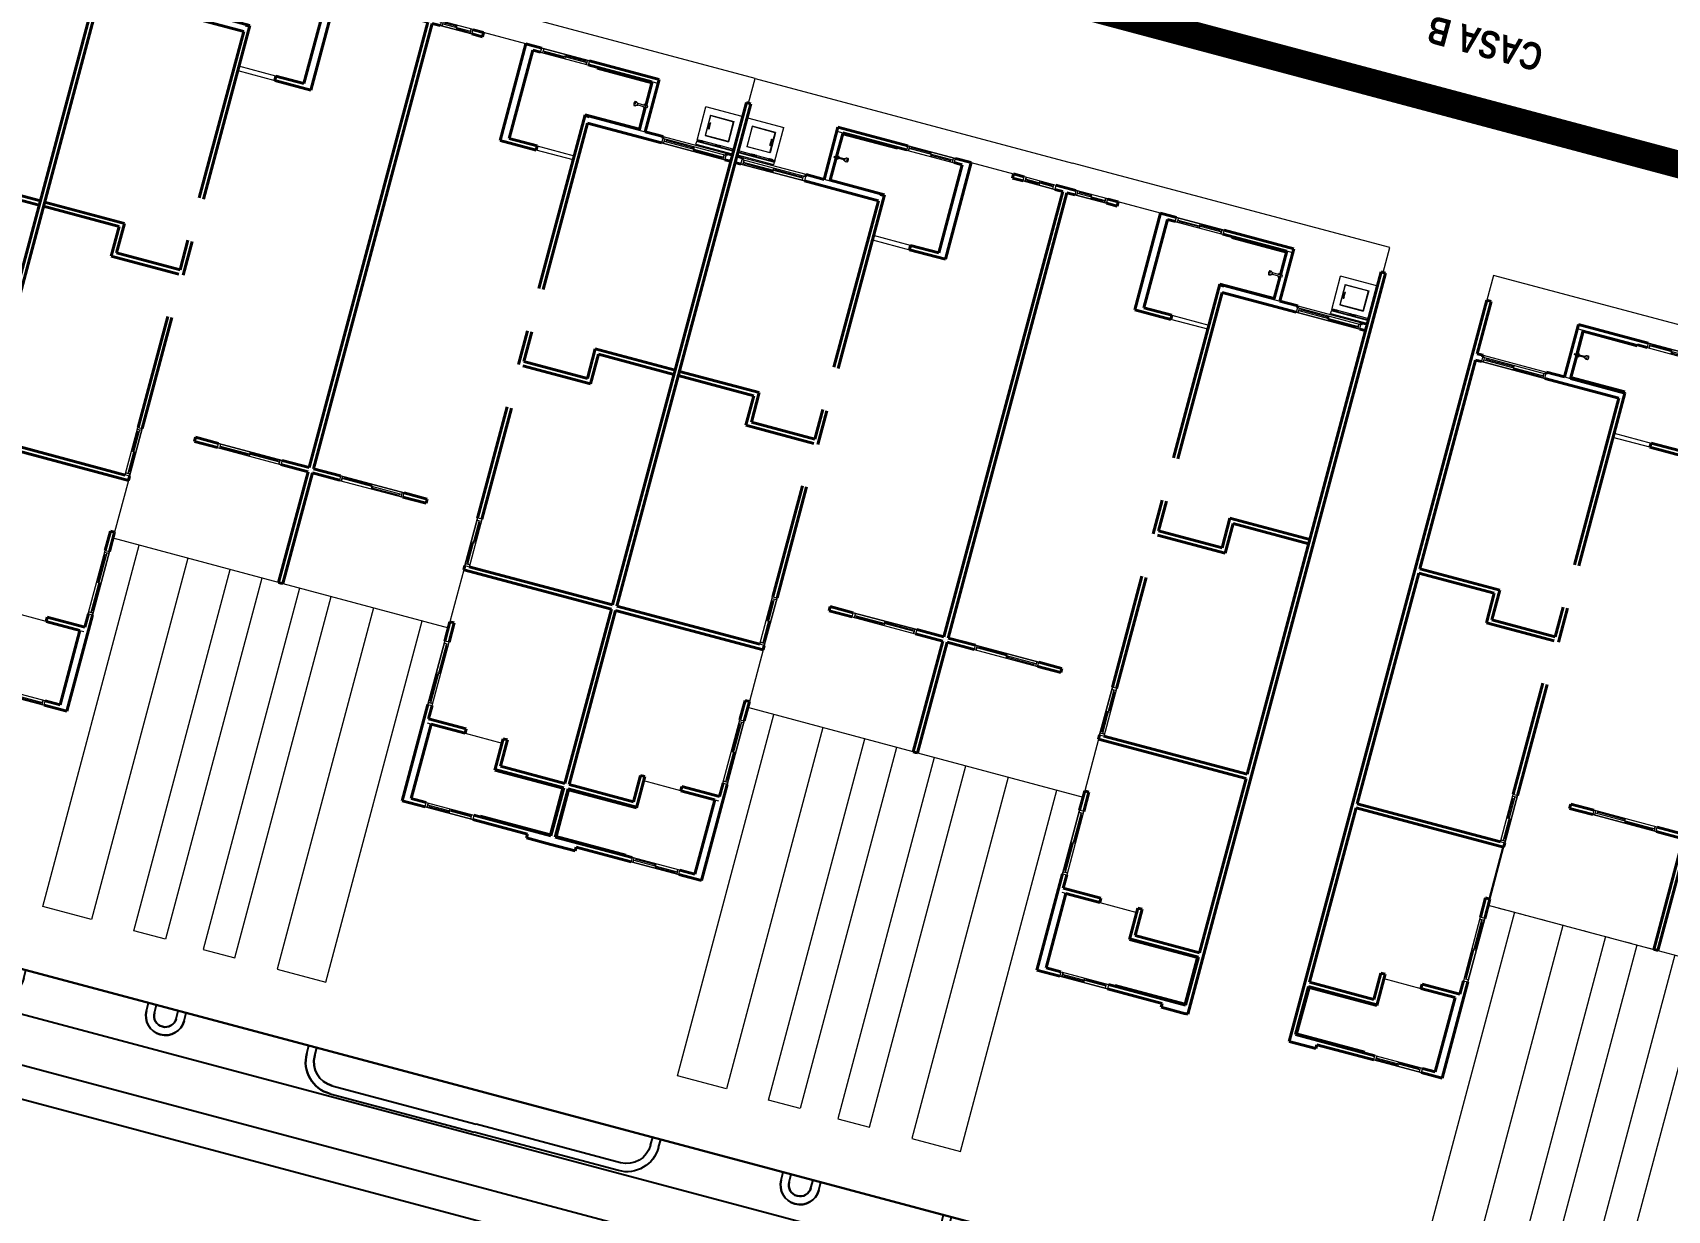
# Model space of a CAD drawing. Header units: metres. Extents: x 689715 to 690980, y 1005284 to 1006835.
# Drawn here: x 690683.74 to 690713.6, y 1005458.77 to 1005480.28 of the extents above; entities that cross this region are included whole.
import ezdxf

# ---------------------------------------------------------------- set-up
doc = ezdxf.new("R2010")
doc.units = ezdxf.units.M
doc.linetypes.add('Dash', pattern=[0.006, 0.003, -0.003])
for name, color, linetype in [('0_HUELLA MAYA 3R', 7, 'Continuous'), ('0_Rampa Lotes', 8, 'Continuous'), ('A-BLDG', 7, 'Continuous'), ('C-CALLE-ACERA', 8, 'Continuous'), ('C-LOTE-LINEA', 230, 'Continuous'), ('POLIGONO EFECTIVO FIII', 6, 'Continuous')]:
    doc.layers.add(name, color=color, linetype=linetype)
for name, color, linetype, lineweight in [('A-AREA', 250, 'Dash', 9), ('A-FLOR', 250, 'Continuous', 9), ('A-GLAZ', 151, 'Continuous', 9), ('A-WALL', 250, 'Continuous', 9), ('G-ANNO-TEXT', 2, 'Continuous', 9), ('G-IMPT', 8, 'Continuous', 9), ('P-PIPE', 250, 'Continuous', 9), ('P-SANR-FIXT', 250, 'Continuous', 9), ('Q-SPCQ', 91, 'Continuous', 9)]:
    doc.layers.add(name, color=color, linetype=linetype, lineweight=lineweight)
doc.styles.add('Arial_B', font='', dxfattribs={"width": 0.8, "height": 0.5})
doc.styles.get('Arial_B').set_extended_font_data('Arial', bold=True)

# ---------------------------------------------------------------- blocks, each defined once
blk = doc.blocks.new('FRESNO B')
at = {"layer": 'G-ANNO-TEXT', "color": 141, "insert": (4.063, 19.029), "char_height": 0.5, "width": 2.64557, "attachment_point": 1, "style": 'Arial_B'}
blk.add_mtext('CASA B', dxfattribs=at)
blk = doc.blocks.new('Shower_System-Symmons-Dia-Shower-Tub_Spout - DUCHA-743155-NIVEL 000')
at = {"layer": 'P-PIPE'}
for p, q in [((10.057, 11.284), (10.031, 11.284)), ((10.031, 11.208), (10.057, 11.208)), ((10.063, 11.278), (10.057, 11.284)), ((10.057, 11.208), (10.063, 11.215)), ((10.07, 11.266), (10.063, 11.278)), ((10.063, 11.215), (10.07, 11.227)), ((10.085, 11.266), (10.07, 11.266)), ((10.07, 11.227), (10.085, 11.227)), ((10.085, 11.259), (10.091, 11.259)), ((10.085, 11.234), (10.091, 11.234)), ((10.241, 11.259), (10.091, 11.259)), ((10.091, 11.234), (10.241, 11.234)), ((10.246, 11.278), (10.241, 11.261)), ((10.241, 11.261), (10.241, 11.259)), ((10.241, 11.234), (10.241, 11.259)), ((10.241, 11.234), (10.241, 11.232)), ((10.241, 11.232), (10.246, 11.215)), ((10.246, 11.215), (10.246, 11.278)), ((10.25, 11.278), (10.246, 11.278)), ((10.246, 11.215), (10.25, 11.215)), ((10.25, 11.259), (10.25, 11.278)), ((10.275, 11.259), (10.25, 11.259)), ((10.25, 11.234), (10.275, 11.234)), ((10.25, 11.215), (10.25, 11.234)), ((10.275, 11.234), (10.275, 11.259))]:
    blk.add_line(p, q, dxfattribs=at)
for centre, major_axis, ratio, start_param, end_param in [((10.057, 11.246), (0, 0.038), 0.494548, 0, 3.141593), ((10.085, 11.246), (0, 0.0191), 0.424754, 5.442117, 10.265847), ((10.085, 11.246), (0, 0.0127), 0.424754, 0, 3.141593)]:
    blk.add_ellipse(centre, major_axis=major_axis, ratio=ratio, start_param=start_param, end_param=end_param, dxfattribs=at)
blk.add_open_spline([(10.031, 11.284), (10.029, 11.284), (10.025, 11.282), (10.02, 11.274), (10.017, 11.262), (10.015, 11.25), (10.016, 11.237), (10.018, 11.225), (10.021, 11.218), (10.024, 11.213), (10.026, 11.21), (10.029, 11.209), (10.03, 11.208), (10.031, 11.208)], degree=3, knots=[-1, -1, -1, -1, -0.868421, -0.736842, -0.631579, -0.526316, -0.421053, -0.315789, -0.210526, -0.157895, -0.105263, -0.052632, 0, 0, 0, 0], dxfattribs=at)
for points in [[(10.091, 11.259), (10.09, 11.261), (10.089, 11.263), (10.087, 11.265), (10.086, 11.266), (10.085, 11.266)], [(10.085, 11.227), (10.086, 11.227), (10.087, 11.228), (10.089, 11.23), (10.09, 11.232), (10.091, 11.234)]]:
    blk.add_open_spline(points, degree=3, dxfattribs=at)
at = {"layer": 'P-SANR-FIXT'}
for p, q in [((10.199, 11.278), (10.199, 11.259)), ((10.235, 11.278), (10.199, 11.278)), ((10.199, 11.234), (10.199, 11.215)), ((10.199, 11.215), (10.235, 11.215)), ((10.244, 11.269), (10.244, 11.278)), ((10.244, 11.215), (10.244, 11.224))]:
    blk.add_line(p, q, dxfattribs=at)
blk = doc.blocks.new('Washer_320 - 11ZWSH05_dwg-1011216-NIVEL 000')
at = {"layer": 'G-IMPT'}
for p, q in [((0, 0.686), (0, 0)), ((0, 0.686), (0.051, 0.686)), ((0.049, 0.686), (0.051, 0.686)), ((0.076, 0.686), (0.051, 0.686)), ((0.051, 0), (0.051, 0.686)), ((0.051, 0), (0.051, 0.686)), ((0.056, 0.013), (0.056, 0.673)), ((0.056, 0.013), (0.056, 0.673)), ((0.063, 0.673), (0.056, 0.673)), ((0.056, 0.673), (0.063, 0.673)), ((0.063, 0.013), (0.063, 0.673)), ((0.085, 0.673), (0.063, 0.673)), ((0.063, 0.013), (0.063, 0.673)), ((0.063, 0.673), (0.085, 0.673)), ((0.068, 0.629), (0.07, 0.639)), ((0.076, 0.629), (0.068, 0.629)), ((0.068, 0.629), (0.069, 0.628)), ((0.068, 0.629), (0.068, 0.616)), ((0.076, 0.629), (0.068, 0.629)), ((0.069, 0.615), (0.068, 0.616)), ((0.068, 0.616), (0.075, 0.616)), ((0.068, 0.616), (0.068, 0.603)), ((0.068, 0.616), (0.075, 0.616)), ((0.069, 0.604), (0.068, 0.603)), ((0.07, 0.604), (0.068, 0.603)), ((0.07, 0.604), (0.068, 0.603)), ((0.068, 0.591), (0.068, 0.603)), ((0.075, 0.603), (0.068, 0.603)), ((0.075, 0.603), (0.068, 0.603)), ((0.07, 0.639), (0.072, 0.646)), ((0.077, 0.639), (0.07, 0.639)), ((0.07, 0.639), (0.07, 0.635)), ((0.077, 0.639), (0.07, 0.639)), ((0.074, 0.648), (0.072, 0.646)), ((0.079, 0.646), (0.072, 0.646)), ((0.079, 0.646), (0.072, 0.646)), ((0.074, 0.648), (0.081, 0.648)), ((0.074, 0.648), (0.081, 0.648)), ((0.076, 0.629), (0.075, 0.616)), ((0.081, 0.61), (0.075, 0.616)), ((0.075, 0.616), (0.075, 0.603)), ((0.081, 0.61), (0.075, 0.603)), ((0.076, 0.591), (0.075, 0.603)), ((0.076, 0.686), (0.076, 0.673)), ((0.076, 0.686), (0.708, 0.686)), ((0.077, 0.639), (0.076, 0.629)), ((0.076, 0.629), (0.081, 0.61)), ((0.076, 0.591), (0.081, 0.61)), ((0.077, 0.639), (0.079, 0.646)), ((0.077, 0.639), (0.081, 0.61)), ((0.077, 0.581), (0.081, 0.61)), ((0.079, 0.646), (0.081, 0.648)), ((0.079, 0.646), (0.081, 0.61)), ((0.079, 0.574), (0.081, 0.61)), ((0.081, 0.61), (0.079, 0.609)), ((0.081, 0.61), (0.079, 0.609)), ((0.08, 0.61), (0.081, 0.61)), ((0.08, 0.61), (0.081, 0.61)), ((0.08, 0.61), (0.081, 0.61)), ((0.08, 0.61), (0.081, 0.61)), ((0.084, 0.646), (0.081, 0.648)), ((0.081, 0.648), (0.081, 0.61)), ((0.084, 0.646), (0.081, 0.61)), ((0.086, 0.639), (0.081, 0.61)), ((0.087, 0.629), (0.081, 0.61)), ((0.088, 0.616), (0.081, 0.61)), ((0.088, 0.603), (0.081, 0.61)), ((0.086, 0.581), (0.081, 0.61)), ((0.087, 0.591), (0.081, 0.61)), ((0.084, 0.574), (0.081, 0.61)), ((0.081, 0.572), (0.081, 0.61)), ((0.084, 0.646), (0.086, 0.639)), ((0.085, 0.641), (0.085, 0.673)), ((0.086, 0.639), (0.087, 0.629)), ((0.087, 0.629), (0.086, 0.628)), ((0.087, 0.629), (0.086, 0.628)), ((0.087, 0.629), (0.088, 0.616)), ((0.087, 0.616), (0.088, 0.616)), ((0.088, 0.603), (0.087, 0.603)), ((0.088, 0.603), (0.087, 0.591)), ((0.088, 0.603), (0.088, 0.616)), ((0.708, 0), (0.708, 0.686)), ((0.069, 0.592), (0.068, 0.591)), ((0.076, 0.591), (0.068, 0.591)), ((0.07, 0.581), (0.068, 0.591)), ((0.076, 0.591), (0.068, 0.591)), ((0.07, 0.584), (0.07, 0.581)), ((0.077, 0.581), (0.07, 0.581)), ((0.07, 0.581), (0.072, 0.574)), ((0.077, 0.581), (0.07, 0.581)), ((0.072, 0.577), (0.072, 0.574)), ((0.074, 0.572), (0.072, 0.574)), ((0.079, 0.574), (0.072, 0.574)), ((0.079, 0.574), (0.072, 0.574)), ((0.074, 0.342), (0.073, 0.342)), ((0.073, 0.316), (0.073, 0.342)), ((0.084, 0.342), (0.073, 0.342)), ((0.074, 0.316), (0.073, 0.316)), ((0.073, 0.316), (0.084, 0.316)), ((0.073, 0.304), (0.074, 0.304)), ((0.073, 0.304), (0.073, 0.278)), ((0.073, 0.304), (0.084, 0.304)), ((0.074, 0.572), (0.081, 0.572)), ((0.074, 0.572), (0.081, 0.572)), ((0.076, 0.591), (0.077, 0.581)), ((0.077, 0.581), (0.079, 0.574)), ((0.079, 0.574), (0.081, 0.572)), ((0.084, 0.574), (0.081, 0.572)), ((0.086, 0.581), (0.084, 0.574)), ((0.089, 0.342), (0.084, 0.342)), ((0.084, 0.316), (0.084, 0.342)), ((0.089, 0.316), (0.084, 0.316)), ((0.089, 0.304), (0.084, 0.304)), ((0.084, 0.278), (0.084, 0.304)), ((0.085, 0.342), (0.085, 0.579)), ((0.085, 0.304), (0.085, 0.316)), ((0.086, 0.592), (0.087, 0.591)), ((0.086, 0.592), (0.087, 0.591)), ((0.086, 0.581), (0.087, 0.591)), ((0.089, 0.342), (0.089, 0.316)), ((0.089, 0.304), (0.089, 0.278)), ((0.58, 0.564), (0.195, 0.564)), ((0.195, 0.564), (0.195, 0.122)), ((0.2, 0.559), (0.195, 0.564)), ((0.2, 0.127), (0.2, 0.559)), ((0.2, 0.559), (0.575, 0.559)), ((0.332, 0.537), (0.328, 0.533)), ((0.328, 0.528), (0.328, 0.533)), ((0.328, 0.533), (0.339, 0.533)), ((0.332, 0.524), (0.328, 0.528)), ((0.328, 0.528), (0.339, 0.528)), ((0.332, 0.537), (0.337, 0.537)), ((0.332, 0.537), (0.341, 0.536)), ((0.332, 0.524), (0.341, 0.525)), ((0.337, 0.524), (0.332, 0.524)), ((0.344, 0.536), (0.337, 0.537)), ((0.344, 0.525), (0.337, 0.524)), ((0.341, 0.536), (0.339, 0.533)), ((0.339, 0.533), (0.339, 0.528)), ((0.339, 0.533), (0.35, 0.532)), ((0.339, 0.528), (0.35, 0.529)), ((0.341, 0.525), (0.339, 0.528)), ((0.344, 0.536), (0.341, 0.536)), ((0.341, 0.536), (0.35, 0.535)), ((0.35, 0.526), (0.341, 0.525)), ((0.344, 0.525), (0.341, 0.525)), ((0.344, 0.536), (0.35, 0.535)), ((0.344, 0.525), (0.35, 0.526)), ((0.35, 0.535), (0.425, 0.535)), ((0.35, 0.532), (0.35, 0.535)), ((0.35, 0.532), (0.35, 0.529)), ((0.35, 0.532), (0.425, 0.532)), ((0.35, 0.526), (0.35, 0.529)), ((0.425, 0.529), (0.35, 0.529)), ((0.35, 0.526), (0.425, 0.526)), ((0.425, 0.535), (0.431, 0.536)), ((0.425, 0.535), (0.434, 0.536)), ((0.425, 0.535), (0.425, 0.532)), ((0.425, 0.532), (0.436, 0.533)), ((0.425, 0.529), (0.425, 0.532)), ((0.425, 0.529), (0.425, 0.526)), ((0.425, 0.529), (0.436, 0.528)), ((0.431, 0.525), (0.425, 0.526)), ((0.425, 0.526), (0.434, 0.525)), ((0.431, 0.536), (0.438, 0.537)), ((0.431, 0.536), (0.434, 0.536)), ((0.431, 0.525), (0.438, 0.524)), ((0.431, 0.525), (0.434, 0.525)), ((0.443, 0.537), (0.434, 0.536)), ((0.436, 0.533), (0.434, 0.536)), ((0.436, 0.528), (0.434, 0.525)), ((0.443, 0.524), (0.434, 0.525)), ((0.436, 0.528), (0.436, 0.533)), ((0.436, 0.533), (0.447, 0.533)), ((0.436, 0.528), (0.447, 0.528)), ((0.443, 0.537), (0.438, 0.537)), ((0.438, 0.524), (0.443, 0.524)), ((0.443, 0.537), (0.447, 0.533)), ((0.443, 0.524), (0.447, 0.528)), ((0.447, 0.528), (0.447, 0.533)), ((0.58, 0.564), (0.575, 0.559)), ((0.575, 0.559), (0.575, 0.127)), ((0.58, 0.564), (0.58, 0.122)), ((0.063, 0.013), (0.056, 0.013)), ((0.063, 0.013), (0.056, 0.013)), ((0.056, 0.013), (0.057, 0.013)), ((0.063, 0.013), (0.085, 0.013)), ((0.074, 0.278), (0.073, 0.278)), ((0.084, 0.278), (0.073, 0.278)), ((0.074, 0.266), (0.073, 0.266)), ((0.084, 0.266), (0.073, 0.266)), ((0.073, 0.24), (0.073, 0.266)), ((0.084, 0.24), (0.073, 0.24)), ((0.073, 0.24), (0.074, 0.24)), ((0.076, 0.013), (0.076, 0)), ((0.089, 0.278), (0.084, 0.278)), ((0.084, 0.266), (0.089, 0.266)), ((0.084, 0.266), (0.084, 0.24)), ((0.089, 0.24), (0.084, 0.24)), ((0.085, 0.266), (0.085, 0.278)), ((0.085, 0.013), (0.085, 0.24)), ((0.089, 0.24), (0.089, 0.266)), ((0.2, 0.127), (0.195, 0.122)), ((0.58, 0.122), (0.195, 0.122)), ((0.2, 0.127), (0.575, 0.127)), ((0.575, 0.127), (0.58, 0.122)), ((0, 0), (0.051, 0)), ((0.051, 0), (0.049, 0)), ((0.076, 0), (0.051, 0)), ((0.708, 0), (0.076, 0))]:
    blk.add_line(p, q, dxfattribs=at)
blk = doc.blocks.new('Washer_320 - LAVADORA-1011223-NIVEL 000')
blk.add_blockref('Washer_320 - 11ZWSH05_dwg-1011216-NIVEL 000', (0, 0))
blk = doc.blocks.new('Window-Sliding - VENTANA DE 1_20 X 1_20-1016692-NIVEL 000')
at = {"layer": 'A-GLAZ'}
for p, q in [((0.6, 0.04), (-0.6, 0.04)), ((-0.6, 0.04), (-0.6, -0.043)), ((-0.6, 0.04), (0.6, 0.04)), ((-0.562, -0.043), (-0.562, 0.04)), ((-0.562, 0.04), (-0.562, -0.043)), ((-0.527, 0.04), (-0.527, -0.001)), ((-0.022, 0.019), (-0.527, 0.019)), ((-0.022, 0.04), (-0.022, -0.001)), ((0, -0.001), (0, 0.04)), ((0.562, 0.04), (0.562, -0.043)), ((0.6, -0.043), (0.6, 0.04)), ((-0.6, -0.043), (0.6, -0.043)), ((-0.6, -0.043), (0.6, -0.043)), ((-0.6, -0.043), (0.6, -0.043)), ((0.562, -0.001), (-0.562, -0.001)), ((0, -0.001), (0, -0.043)), ((0.023, -0.043), (0.023, -0.001)), ((0.023, -0.022), (0.527, -0.022)), ((0.527, -0.043), (0.527, -0.001))]:
    blk.add_line(p, q, dxfattribs=at)
blk = doc.blocks.new('Window-Sliding - VENTANA DE 1_20 X 1_20-775562-NIVEL 000')
at = {"layer": 'A-GLAZ'}
for p, q in [((0.6, 0.06), (-0.6, 0.06)), ((-0.6, 0.06), (-0.6, -0.023)), ((-0.6, 0.06), (0.6, 0.06)), ((-0.562, -0.023), (-0.562, 0.06)), ((-0.562, 0.06), (-0.562, -0.023)), ((0.562, 0.019), (-0.562, 0.019)), ((-0.527, 0.06), (-0.527, 0.019)), ((-0.022, 0.039), (-0.527, 0.039)), ((-0.022, 0.06), (-0.022, 0.019)), ((0, 0.019), (0, 0.06)), ((0, 0.019), (0, -0.023)), ((0.023, -0.023), (0.023, 0.019)), ((0.527, -0.023), (0.527, 0.019)), ((0.562, 0.06), (0.562, -0.023)), ((0.6, -0.023), (0.6, 0.06)), ((-0.6, -0.023), (0.6, -0.023)), ((-0.6, -0.023), (0.6, -0.023)), ((-0.6, -0.023), (0.6, -0.023)), ((0.023, -0.002), (0.527, -0.002))]:
    blk.add_line(p, q, dxfattribs=at)
blk = doc.blocks.new('Window-Sliding - VENTANA DE 0_60X0_90-1017190-NIVEL 000')
at = {"layer": 'A-GLAZ'}
for p, q in [((0.3, 0.04), (-0.3, 0.04)), ((-0.3, 0.04), (-0.3, -0.043)), ((-0.3, 0.04), (0.3, 0.04)), ((-0.262, -0.043), (-0.262, 0.04)), ((-0.262, 0.04), (-0.262, -0.043)), ((-0.227, 0.04), (-0.227, -0.001)), ((-0.022, 0.019), (-0.227, 0.019)), ((-0.022, 0.04), (-0.022, -0.001)), ((0, -0.001), (0, 0.04)), ((0.262, 0.04), (0.262, -0.043)), ((0.3, -0.043), (0.3, 0.04)), ((-0.3, -0.043), (0.3, -0.043)), ((-0.3, -0.043), (0.3, -0.043)), ((-0.3, -0.043), (0.3, -0.043)), ((0.262, -0.001), (-0.262, -0.001)), ((0, -0.001), (0, -0.043)), ((0.023, -0.043), (0.023, -0.001)), ((0.023, -0.022), (0.227, -0.022)), ((0.227, -0.043), (0.227, -0.001))]:
    blk.add_line(p, q, dxfattribs=at)
blk = doc.blocks.new('Window-Sliding - VENTANA DE 0_90 X 0_60-1017514-NIVEL 000')
at = {"layer": 'A-GLAZ'}
for p, q in [((-0.45, -0.04), (-0.45, 0.043)), ((-0.45, 0.043), (0.45, 0.043)), ((-0.45, 0.043), (0.45, 0.043)), ((-0.45, 0.043), (0.45, 0.043)), ((-0.412, 0.043), (-0.412, -0.04)), ((-0.412, -0.04), (-0.412, 0.043)), ((0.412, 0.001), (-0.412, 0.001)), ((-0.377, -0.04), (-0.377, 0.001)), ((-0.022, -0.04), (-0.022, 0.001)), ((0, 0.001), (0, 0.043)), ((0, 0.001), (0, -0.04)), ((0.023, 0.043), (0.023, 0.001)), ((0.023, 0.022), (0.377, 0.022)), ((0.377, 0.043), (0.377, 0.001)), ((0.412, -0.04), (0.412, 0.043)), ((0.45, 0.043), (0.45, -0.04)), ((0.45, -0.04), (-0.45, -0.04)), ((-0.45, -0.04), (0.45, -0.04)), ((-0.022, -0.019), (-0.377, -0.019))]:
    blk.add_line(p, q, dxfattribs=at)
blk = doc.blocks.new('Window-Sliding - VENTANA DE 0_90 X 0_60-1061438-NIVEL 000')
at = {"layer": 'A-GLAZ'}
for p, q in [((-0.45, -0.04), (-0.45, 0.043)), ((-0.45, 0.043), (0.45, 0.043)), ((-0.45, 0.043), (0.45, 0.043)), ((-0.45, 0.043), (0.45, 0.043)), ((-0.412, 0.043), (-0.412, -0.04)), ((-0.412, -0.04), (-0.412, 0.043)), ((0.412, 0.001), (-0.412, 0.001)), ((-0.377, -0.04), (-0.377, 0.001)), ((-0.022, -0.04), (-0.022, 0.001)), ((0, 0.001), (0, 0.043)), ((0, 0.001), (0, -0.04)), ((0.023, 0.043), (0.023, 0.001)), ((0.023, 0.022), (0.377, 0.022)), ((0.377, 0.043), (0.377, 0.001)), ((0.412, -0.04), (0.412, 0.043)), ((0.45, 0.043), (0.45, -0.04)), ((0.45, -0.04), (-0.45, -0.04)), ((-0.45, -0.04), (0.45, -0.04)), ((-0.022, -0.019), (-0.377, -0.019))]:
    blk.add_line(p, q, dxfattribs=at)
blk = doc.blocks.new('Window-Sliding - VENTANA DE 1_20 x0_90-1059263-NIVEL 000')
at = {"layer": 'A-GLAZ'}
for p, q in [((0.45, 0.04), (-0.45, 0.04)), ((-0.45, 0.04), (-0.45, -0.043)), ((-0.45, 0.04), (0.45, 0.04)), ((-0.412, -0.043), (-0.412, 0.04)), ((-0.412, 0.04), (-0.412, -0.043)), ((-0.377, 0.04), (-0.377, -0.001)), ((-0.022, 0.019), (-0.377, 0.019)), ((-0.022, 0.04), (-0.022, -0.001)), ((0, -0.001), (0, 0.04)), ((0.412, 0.04), (0.412, -0.043)), ((0.45, -0.043), (0.45, 0.04)), ((-0.45, -0.043), (0.45, -0.043)), ((-0.45, -0.043), (0.45, -0.043)), ((-0.45, -0.043), (0.45, -0.043)), ((0.412, -0.001), (-0.412, -0.001)), ((0, -0.001), (0, -0.043)), ((0.023, -0.043), (0.023, -0.001)), ((0.023, -0.022), (0.377, -0.022)), ((0.377, -0.043), (0.377, -0.001))]:
    blk.add_line(p, q, dxfattribs=at)
blk = doc.blocks.new('MEDIANERA')
at = {"layer": '0_Rampa Lotes', "color": 8}
for p, q in [((12.04, -6.914), (0.04, -6.914)), ((5.684, -7.064), (5.684, -6.914)), ((5.834, -7.064), (5.834, -6.914)), ((6.246, -7.064), (6.246, -6.914)), ((6.396, -7.064), (6.396, -6.914)), ((8.714, -7.064), (8.714, -6.914)), ((8.864, -7.064), (8.864, -6.914)), ((9.314, -7.514), (12.04, -7.514)), ((9.314, -7.664), (12.04, -7.664))]:
    blk.add_line(p, q, dxfattribs=at)
for centre, radius, end in [((6.04, -7.064), 0.356, 0), ((6.04, -7.064), 0.206, 0), ((9.314, -7.064), 0.6, 270), ((9.314, -7.064), 0.45, 270)]:
    blk.add_arc(centre, radius, 180, end, dxfattribs=at)
at = {"layer": 'A-AREA', "color": 8}
blk.add_line((12.04, 5.175), (12.04, 5.176), dxfattribs=at)
at = {"layer": 'A-FLOR', "color": 8}
for p, q in [((12.04, 12.257), (6.04, 12.257)), ((12.04, 11.787), (12.04, 12.257)), ((7.83, 11.787), (7.03, 11.787)), ((8.51, 10.039), (9.21, 10.039)), ((9.21, 9.959), (8.51, 9.959)), ((12.04, 5.175), (12.04, 5.176)), ((9.21, 2.211), (9.21, 1.231)), ((6.08, 1.116), (9.21, 1.116)), ((6.396, 1.116), (6.396, -5.714)), ((6.993, -5.714), (6.993, 1.116)), ((7.793, 1.116), (7.793, -5.714)), ((8.714, -5.714), (8.714, 1.116)), ((10.002, -0.665), (10.702, -0.665)), ((6.396, -5.714), (6.993, -5.714)), ((7.793, -5.714), (8.714, -5.714))]:
    blk.add_line(p, q, dxfattribs=at)
at = {"layer": 'A-WALL', "color": 8, "lineweight": 40}
for p, q in [((6.23, 11.787), (6.04, 11.787)), ((6.08, 11.707), (6.23, 11.707)), ((6.08, 3.288), (6.08, 11.707)), ((7.03, 11.787), (6.83, 11.787)), ((6.83, 11.707), (7.03, 11.707)), ((7.03, 11.707), (7.03, 11.787)), ((7.83, 11.787), (7.83, 9.959)), ((8.13, 11.787), (7.83, 11.787)), ((7.98, 10.039), (7.98, 11.707)), ((7.98, 11.707), (8.13, 11.707)), ((10.35, 11.787), (9.03, 11.787)), ((9.03, 11.707), (10.235, 11.707)), ((9.201, 11.707), (9.201, 11.692)), ((9.201, 11.692), (10.235, 11.692)), ((10.235, 11.692), (10.235, 11.259)), ((10.35, 10.797), (10.35, 11.787)), ((12.04, 11.787), (12, 11.787)), ((12, 11.787), (12, 5.176)), ((10.235, 11.234), (10.235, 10.812)), ((9.21, 10.812), (9.21, 7.529)), ((10.235, 10.812), (9.21, 10.812)), ((9.29, 10.797), (9.21, 10.797)), ((10.69, 10.797), (10.35, 10.797)), ((10.69, 10.76), (10.69, 10.797)), ((11.999, 10.797), (11.89, 10.797)), ((11.89, 10.797), (11.89, 10.76)), ((9.29, 10.677), (10.69, 10.677)), ((9.29, 7.529), (9.29, 10.677)), ((11.89, 10.677), (11.996, 10.677)), ((11.997, 10.677), (12, 10.677)), ((7.83, 9.959), (8.51, 9.959)), ((8.51, 10.039), (7.98, 10.039)), ((8.51, 9.959), (8.51, 10.039)), ((9.21, 6.729), (9.21, 6.09)), ((9.29, 6.17), (9.29, 6.729)), ((10.49, 6.729), (10.49, 6.17)), ((12, 6.729), (10.49, 6.729)), ((10.57, 6.09), (10.57, 6.649)), ((10.57, 6.649), (12, 6.649)), ((10.49, 6.17), (9.29, 6.17)), ((9.29, 6.09), (10.57, 6.09)), ((9.21, 5.29), (9.21, 3.191)), ((9.29, 3.191), (9.29, 5.29)), ((12, 5.175), (12, 2.291)), ((6.594, 3.288), (6.081, 3.288)), ((8.23, 3.288), (7.794, 3.288)), ((8.23, 3.208), (8.23, 3.288)), ((6.08, 1.116), (6.08, 3.208)), ((6.081, 3.208), (6.594, 3.208)), ((7.794, 3.208), (8.23, 3.208)), ((9.21, 2.291), (9.21, 2.211)), ((9.21, 2.211), (12, 2.211)), ((12, 2.291), (9.292, 2.291)), ((12, 2.211), (12, -1.084)), ((9.29, 1.231), (9.21, 1.231)), ((9.21, 1.231), (9.21, 0.866)), ((9.29, 0.866), (9.29, 1.231)), ((6.04, 1.116), (6.08, 1.116)), ((9.21, -0.334), (9.21, -2.154)), ((9.29, -0.585), (9.29, -0.334)), ((10.002, -0.585), (9.29, -0.585)), ((10.002, -0.665), (10.002, -0.585)), ((10.782, -0.585), (10.702, -0.585)), ((10.702, -0.585), (10.702, -1.179)), ((10.782, -1.084), (10.782, -0.585)), ((9.36, -2.074), (9.36, -0.665)), ((9.36, -0.665), (10.002, -0.665)), ((10.702, -1.164), (12, -1.164)), ((10.702, -1.179), (11.985, -1.179)), ((12, -1.084), (10.782, -1.084)), ((11.985, -1.179), (11.985, -2.059)), ((12, -1.164), (12, -2.074)), ((9.643, -2.074), (9.36, -2.074)), ((10.543, -2.074), (12, -2.074)), ((11.985, -2.059), (10.665, -2.059)), ((10.665, -2.059), (10.665, -2.074)), ((9.21, -2.154), (9.643, -2.154)), ((10.543, -2.154), (11.58, -2.154)), ((11.58, -2.154), (11.58, -2.224)), ((11.58, -2.224), (12.04, -2.224))]:
    blk.add_line(p, q, dxfattribs=at)
at = {"layer": 'A-WALL', "color": 8}
for p, q in [((10.35, 11.707), (10.235, 11.707)), ((10.25, 11.707), (10.25, 11.278)), ((10.25, 11.215), (10.25, 10.797)), ((9.29, 10.797), (10.35, 10.797)), ((10.69, 10.797), (11.89, 10.797)), ((11.999, 10.797), (12, 10.797)), ((11.997, 10.677), (11.996, 10.677)), ((6.081, 3.288), (6.08, 3.288)), ((6.081, 3.208), (6.08, 3.208)), ((9.36, -0.665), (9.29, -0.665))]:
    blk.add_line(p, q, dxfattribs=at)
at = {"layer": 'A-GLAZ', "color": 8}
for name, p, rotation in [('Window-Sliding - VENTANA DE 0_60X0_90-1017190-NIVEL 000', (6.53, 11.747), 180), ('Window-Sliding - VENTANA DE 0_90 X 0_60-1017514-NIVEL 000', (8.58, 11.747), 180), ('Window-Sliding - VENTANA DE 1_20 X 1_20-775562-NIVEL 000', (11.29, 10.737), 180), ('Window-Sliding - VENTANA DE 1_20 x0_90-1059263-NIVEL 000', (9.25, 2.741), 90), ('Window-Sliding - VENTANA DE 1_20 X 1_20-1016692-NIVEL 000', (9.25, 0.266), 90)]:
    blk.add_blockref(name, p, dxfattribs=dict(at, rotation=rotation))
for name, p in [('Window-Sliding - VENTANA DE 1_20 X 1_20-1016692-NIVEL 000', (7.193, 3.248)), ('Window-Sliding - VENTANA DE 0_90 X 0_60-1061438-NIVEL 000', (10.093, -2.114))]:
    blk.add_blockref(name, p, dxfattribs=at)
at = {"layer": 'P-SANR-FIXT', "color": 8}
blk.add_blockref('Shower_System-Symmons-Dia-Shower-Tub_Spout - DUCHA-743155-NIVEL 000', (0, 0), dxfattribs=at)
at = {"layer": 'Q-SPCQ', "color": 8, "rotation": 90}
blk.add_blockref('Washer_320 - LAVADORA-1011223-NIVEL 000', (11.99, 10.816), dxfattribs=at)
blk = doc.blocks.new('Shower_System-Symmons-Dia-Shower-Tub_Spout - DUCHA-690611-NIVEL 000')
at = {"layer": 'P-PIPE'}
for p, q in [((1.804, 11.234), (1.804, 11.259)), ((1.804, 11.259), (1.83, 11.259)), ((1.83, 11.234), (1.804, 11.234)), ((1.83, 11.259), (1.83, 11.278)), ((1.83, 11.278), (1.834, 11.278)), ((1.83, 11.215), (1.83, 11.234)), ((1.834, 11.215), (1.83, 11.215)), ((1.834, 11.215), (1.834, 11.278)), ((1.834, 11.278), (1.838, 11.261)), ((1.838, 11.232), (1.834, 11.215)), ((1.838, 11.261), (1.838, 11.259)), ((1.838, 11.234), (1.838, 11.259)), ((1.838, 11.259), (1.989, 11.259)), ((1.989, 11.234), (1.838, 11.234)), ((1.838, 11.234), (1.838, 11.232)), ((1.995, 11.259), (1.989, 11.259)), ((1.995, 11.234), (1.989, 11.234)), ((1.995, 11.266), (2.01, 11.266)), ((2.01, 11.227), (1.995, 11.227)), ((2.01, 11.266), (2.017, 11.278)), ((2.017, 11.215), (2.01, 11.227)), ((2.017, 11.278), (2.023, 11.284)), ((2.023, 11.208), (2.017, 11.215)), ((2.023, 11.284), (2.049, 11.284)), ((2.049, 11.208), (2.023, 11.208))]:
    blk.add_line(p, q, dxfattribs=at)
for centre, major_axis, ratio, start_param, end_param in [((1.995, 11.246), (0, 0.0191), 0.424754, 2.300524, 7.124254), ((1.995, 11.246), (0, 0.0127), 0.424754, 3.141593, 6.283185), ((2.023, 11.246), (0, 0.038), 0.494548, 3.141593, 6.283185)]:
    blk.add_ellipse(centre, major_axis=major_axis, ratio=ratio, start_param=start_param, end_param=end_param, dxfattribs=at)
for points in [[(1.989, 11.259), (1.989, 11.261), (1.991, 11.263), (1.993, 11.265), (1.994, 11.266), (1.995, 11.266)], [(1.995, 11.227), (1.994, 11.227), (1.993, 11.228), (1.991, 11.23), (1.989, 11.232), (1.989, 11.234)]]:
    blk.add_open_spline(points, degree=3, dxfattribs=at)
blk.add_open_spline([(2.049, 11.284), (2.049, 11.284), (2.051, 11.284), (2.054, 11.283), (2.056, 11.28), (2.059, 11.275), (2.062, 11.268), (2.064, 11.256), (2.064, 11.243), (2.063, 11.231), (2.06, 11.219), (2.055, 11.211), (2.051, 11.208), (2.049, 11.208)], degree=3, knots=[0, 0, 0, 0, 0.052632, 0.105263, 0.157895, 0.210526, 0.315789, 0.421053, 0.526316, 0.631579, 0.736842, 0.868421, 1, 1, 1, 1], dxfattribs=at)
at = {"layer": 'P-SANR-FIXT'}
for p, q in [((1.836, 11.269), (1.836, 11.278)), ((1.836, 11.215), (1.836, 11.224)), ((1.845, 11.278), (1.881, 11.278)), ((1.881, 11.215), (1.845, 11.215)), ((1.881, 11.278), (1.881, 11.259)), ((1.881, 11.234), (1.881, 11.215))]:
    blk.add_line(p, q, dxfattribs=at)
blk = doc.blocks.new('Window-Sliding - VENTANA DE 0_90 X 0_60-1017444-NIVEL 000')
at = {"layer": 'A-GLAZ'}
for p, q in [((0.45, 0.04), (-0.45, 0.04)), ((-0.45, 0.04), (-0.45, -0.043)), ((-0.45, 0.04), (0.45, 0.04)), ((-0.412, -0.043), (-0.412, 0.04)), ((-0.412, 0.04), (-0.412, -0.043)), ((-0.377, 0.04), (-0.377, -0.001)), ((-0.022, 0.019), (-0.377, 0.019)), ((-0.022, 0.04), (-0.022, -0.001)), ((0, -0.001), (0, 0.04)), ((0.412, 0.04), (0.412, -0.043)), ((0.45, -0.043), (0.45, 0.04)), ((-0.45, -0.043), (0.45, -0.043)), ((-0.45, -0.043), (0.45, -0.043)), ((-0.45, -0.043), (0.45, -0.043)), ((0.412, -0.001), (-0.412, -0.001)), ((0, -0.001), (0, -0.043)), ((0.023, -0.043), (0.023, -0.001)), ((0.023, -0.022), (0.377, -0.022)), ((0.377, -0.043), (0.377, -0.001))]:
    blk.add_line(p, q, dxfattribs=at)
blk = doc.blocks.new('Window-Sliding - VENTANA DE 1_20 x0_90-1059241-NIVEL 000')
at = {"layer": 'A-GLAZ'}
for p, q in [((-0.45, -0.04), (-0.45, 0.043)), ((-0.45, 0.043), (0.45, 0.043)), ((-0.45, 0.043), (0.45, 0.043)), ((-0.45, 0.043), (0.45, 0.043)), ((-0.412, 0.043), (-0.412, -0.04)), ((-0.412, -0.04), (-0.412, 0.043)), ((0.412, 0.001), (-0.412, 0.001)), ((-0.377, -0.04), (-0.377, 0.001)), ((-0.022, -0.04), (-0.022, 0.001)), ((0, 0.001), (0, 0.043)), ((0, 0.001), (0, -0.04)), ((0.023, 0.043), (0.023, 0.001)), ((0.023, 0.022), (0.377, 0.022)), ((0.377, 0.043), (0.377, 0.001)), ((0.412, -0.04), (0.412, 0.043)), ((0.45, 0.043), (0.45, -0.04)), ((0.45, -0.04), (-0.45, -0.04)), ((-0.45, -0.04), (0.45, -0.04)), ((-0.022, -0.019), (-0.377, -0.019))]:
    blk.add_line(p, q, dxfattribs=at)
blk = doc.blocks.new('ESQUINA')
at = {"layer": 'A-AREA', "color": 8}
blk.add_line((99.446, 1.116), (96.316, 1.116), dxfattribs=at)
at = {"layer": 'A-FLOR', "color": 8}
for p, q in [((96.276, 12.257), (102.316, 12.257)), ((102.316, 12.257), (102.316, 11.786)), ((99.446, 10.039), (98.746, 10.039)), ((98.746, 9.959), (99.446, 9.959)), ((99.446, 2.211), (99.446, 1.231)), ((99.459, 1.231), (99.459, 2.211)), ((99.446, 1.116), (96.316, 1.116)), ((96.632, -5.714), (96.632, 1.116)), ((97.229, 1.116), (97.229, -5.714)), ((98.029, -5.714), (98.029, 1.116)), ((98.95, 1.116), (98.95, -5.714)), ((100.941, -0.668), (100.241, -0.668))]:
    blk.add_line(p, q, dxfattribs=at)
at = {"layer": 'A-WALL', "color": 8, "lineweight": 40}
for p, q in [((99.266, 11.787), (100.586, 11.787)), ((99.451, 11.707), (99.266, 11.707)), ((99.451, 11.692), (99.451, 11.707)), ((100.471, 11.692), (99.451, 11.692)), ((100.471, 11.259), (100.471, 11.692)), ((100.586, 11.787), (100.586, 10.797)), ((102.236, 10.797), (102.236, 11.786)), ((102.236, 11.786), (102.316, 11.786)), ((102.316, 11.786), (102.316, -2.224)), ((100.471, 10.821), (100.471, 11.234)), ((99.446, 10.797), (100.471, 10.797)), ((99.446, 7.529), (99.446, 10.797)), ((99.451, 10.806), (99.451, 10.821)), ((99.451, 10.821), (100.471, 10.821)), ((100.471, 10.806), (99.451, 10.806)), ((100.471, 10.797), (100.471, 10.806)), ((100.586, 10.797), (100.926, 10.797)), ((100.926, 10.797), (100.926, 10.76)), ((102.126, 10.797), (102.236, 10.797)), ((102.126, 10.76), (102.126, 10.797)), ((100.926, 10.677), (99.526, 10.677)), ((99.526, 10.677), (99.526, 7.529)), ((102.236, 10.677), (102.126, 10.677)), ((102.236, 6.729), (102.236, 10.677)), ((98.746, 9.959), (98.066, 9.959)), ((98.216, 10.039), (98.746, 10.039)), ((98.746, 10.039), (98.746, 9.959)), ((99.446, 6.09), (99.446, 6.729)), ((99.526, 6.729), (99.526, 6.17)), ((100.726, 6.729), (102.236, 6.729)), ((100.726, 6.17), (100.726, 6.729)), ((102.236, 6.649), (100.806, 6.649)), ((100.806, 6.649), (100.806, 6.09)), ((102.236, 2.291), (102.236, 6.649)), ((99.526, 6.17), (100.726, 6.17)), ((100.806, 6.09), (99.526, 6.09)), ((99.446, 3.191), (99.446, 5.29)), ((99.526, 5.29), (99.526, 3.191)), ((96.316, 3.288), (96.829, 3.288)), ((98.029, 3.288), (98.466, 3.288)), ((98.466, 3.288), (98.466, 3.208)), ((96.829, 3.208), (96.316, 3.208)), ((96.316, 3.208), (96.316, 1.116)), ((98.466, 3.208), (98.029, 3.208)), ((99.446, 2.211), (99.446, 2.291)), ((102.236, 2.211), (99.446, 2.211)), ((99.529, 2.291), (102.236, 2.291)), ((102.236, -1.084), (102.236, 2.211)), ((99.446, 0.866), (99.446, 1.231)), ((99.446, 1.231), (99.526, 1.231)), ((99.526, 1.231), (99.526, 0.866)), ((96.316, 1.116), (96.276, 1.116)), ((99.446, -2.154), (99.446, -0.334)), ((99.526, -0.334), (99.526, -0.588)), ((99.526, -0.588), (100.241, -0.588)), ((100.241, -0.588), (100.241, -0.668)), ((100.941, -0.588), (101.021, -0.588)), ((100.941, -1.179), (100.941, -0.588)), ((101.021, -0.588), (101.021, -1.084)), ((99.596, -0.668), (99.596, -2.074)), ((100.241, -0.668), (99.596, -0.668)), ((102.236, -1.164), (100.941, -1.164)), ((102.221, -1.179), (100.941, -1.179)), ((101.021, -1.084), (102.236, -1.084)), ((102.221, -2.059), (102.221, -1.179)), ((102.236, -2.074), (102.236, -1.164)), ((99.596, -2.074), (99.839, -2.074)), ((102.236, -2.074), (100.739, -2.074)), ((100.931, -2.074), (100.931, -2.059)), ((100.931, -2.059), (102.221, -2.059)), ((99.839, -2.154), (99.446, -2.154)), ((101.816, -2.154), (100.739, -2.154)), ((101.816, -2.224), (101.816, -2.154)), ((102.316, -2.224), (101.816, -2.224))]:
    blk.add_line(p, q, dxfattribs=at)
at = {"layer": 'A-WALL', "color": 8}
for p, q in [((99.451, 11.707), (100.586, 11.707)), ((100.486, 11.278), (100.486, 11.707)), ((100.486, 10.797), (100.486, 11.215)), ((100.586, 10.797), (100.471, 10.797)), ((102.126, 10.797), (100.926, 10.797))]:
    blk.add_line(p, q, dxfattribs=at)
at = {"layer": 'A-GLAZ', "color": 8, "xscale": -1}
for name, p in [('Window-Sliding - VENTANA DE 0_90 X 0_60-1017444-NIVEL 000', (98.816, 11.747)), ('Window-Sliding - VENTANA DE 0_90 X 0_60-1061438-NIVEL 000', (100.289, -2.114))]:
    blk.add_blockref(name, p, dxfattribs=at)
for name, p, rotation in [('Window-Sliding - VENTANA DE 1_20 X 1_20-775562-NIVEL 000', (101.526, 10.737), 180), ('Window-Sliding - VENTANA DE 1_20 X 1_20-1016692-NIVEL 000', (97.429, 3.248), 180), ('Window-Sliding - VENTANA DE 1_20 x0_90-1059241-NIVEL 000', (99.486, 2.741), 270), ('Window-Sliding - VENTANA DE 1_20 X 1_20-1016692-NIVEL 000', (99.486, 0.266), 90)]:
    blk.add_blockref(name, p, dxfattribs=dict(at, rotation=rotation))
at = {"layer": 'P-SANR-FIXT', "color": 8, "xscale": -1}
blk.add_blockref('Shower_System-Symmons-Dia-Shower-Tub_Spout - DUCHA-690611-NIVEL 000', (102.316, 0), dxfattribs=at)
blk = doc.blocks.new('HUELLA MAYA 3R')
at = {"layer": '0_HUELLA MAYA 3R', "lineweight": 40}
for p, q in [((1.04, -3.299), (0.96, -3.299)), ((0.96, -3.299), (0.96, -17.309)), ((1, -17.309), (0.96, -17.309))]:
    blk.add_line(p, q, dxfattribs=at)
at = {"layer": '0_Rampa Lotes'}
for p, q in [((13, -22), (1, -22)), ((6.644, -22.15), (6.644, -22)), ((6.794, -22.15), (6.794, -22)), ((7.206, -22.15), (7.206, -22)), ((7.356, -22.15), (7.356, -22)), ((9.674, -22.15), (9.674, -22)), ((9.824, -22.15), (9.824, -22)), ((25, -22), (13, -22)), ((16.176, -22.15), (16.176, -22)), ((16.326, -22.15), (16.326, -22)), ((18.644, -22.15), (18.644, -22)), ((18.794, -22.15), (18.794, -22)), ((19.206, -22.15), (19.206, -22)), ((19.356, -22.15), (19.356, -22)), ((10.274, -22.6), (13, -22.6)), ((15.726, -22.6), (13, -22.6)), ((10.274, -22.75), (13, -22.75)), ((15.726, -22.75), (13, -22.75))]:
    blk.add_line(p, q, dxfattribs=at)
for centre, radius, start, end in [((7, -22.15), 0.356, 180, 0), ((7, -22.15), 0.206, 180, 0), ((10.274, -22.15), 0.6, 180, 270), ((10.274, -22.15), 0.45, 180, 270), ((15.726, -22.15), 0.6, 270, 360), ((15.726, -22.15), 0.45, 270, 360), ((19, -22.15), 0.356, 180, 0), ((19, -22.15), 0.206, 180, 0)]:
    blk.add_arc(centre, radius, start, end, dxfattribs=at)
at = {"layer": '0_HUELLA MAYA 3R'}
for name, p in [('ESQUINA', (-53.276, -15.086)), ('MEDIANERA', (0.96, -15.086)), ('MEDIANERA', (12.96, -15.086))]:
    blk.add_blockref(name, p, dxfattribs=at)
at = {"layer": '0_HUELLA MAYA 3R', "xscale": -1}
for p in [(13.04, -15.086), (25.04, -15.086), (37.04, -15.086), (49.04, -15.086)]:
    blk.add_blockref('MEDIANERA', p, dxfattribs=at)

msp = doc.modelspace()

# ---------------------------------------------------------------- linework, layer by layer
at = {"layer": 'C-CALLE-ACERA', "linetype": 'Continuous', "ltscale": 5}
msp.add_line((690718.089, 1005453.96), (690561.027, 1005495.851), dxfattribs=at)
for points in [[(690708.459, 1005454.148), (690560.434, 1005493.629, -0.414214), (690555.12, 1005502.808), (690563.495, 1005534.21)], [(690708.58, 1005454.737), (690560.588, 1005494.208, -0.414214), (690555.7, 1005502.654), (690564.075, 1005534.056)]]:
    msp.add_lwpolyline(points, format="xyb", dxfattribs=at)
at = {"layer": 'C-CALLE-ACERA', "linetype": 'Continuous', "ltscale": 5, "flags": 128}
msp.add_lwpolyline([(690816.544, 1005427.701), (690718.089, 1005453.96), (690708.846, 1005455.598), (690560.82, 1005495.078)], dxfattribs=at)
at = {"layer": 'C-LOTE-LINEA'}
msp.add_lwpolyline([(690844.074, 1005443.127), (690613.606, 1005504.596)], dxfattribs=at)
at = {"layer": 'POLIGONO EFECTIVO FIII', "linetype": 'Continuous', "ltscale": 10, "const_width": 0.5}
msp.add_lwpolyline([(690669.467, 1005714.035), (690613.606, 1005504.596), (690844.074, 1005443.127)], dxfattribs=at)

# ---------------------------------------------------------------- block references
at = {"layer": '0_HUELLA MAYA 3R', "xscale": -1, "rotation": 345.0660436871627}
for p in [(690710.229, 1005478.826), (690758.54, 1005465.94)]:
    msp.add_blockref('HUELLA MAYA 3R', p, dxfattribs=at)
at = {"layer": 'A-BLDG', "rotation": 165.0663971945302}
msp.add_blockref('FRESNO B', (690720.069, 1005496.9), dxfattribs=at)

doc.saveas('drawing.dxf')
